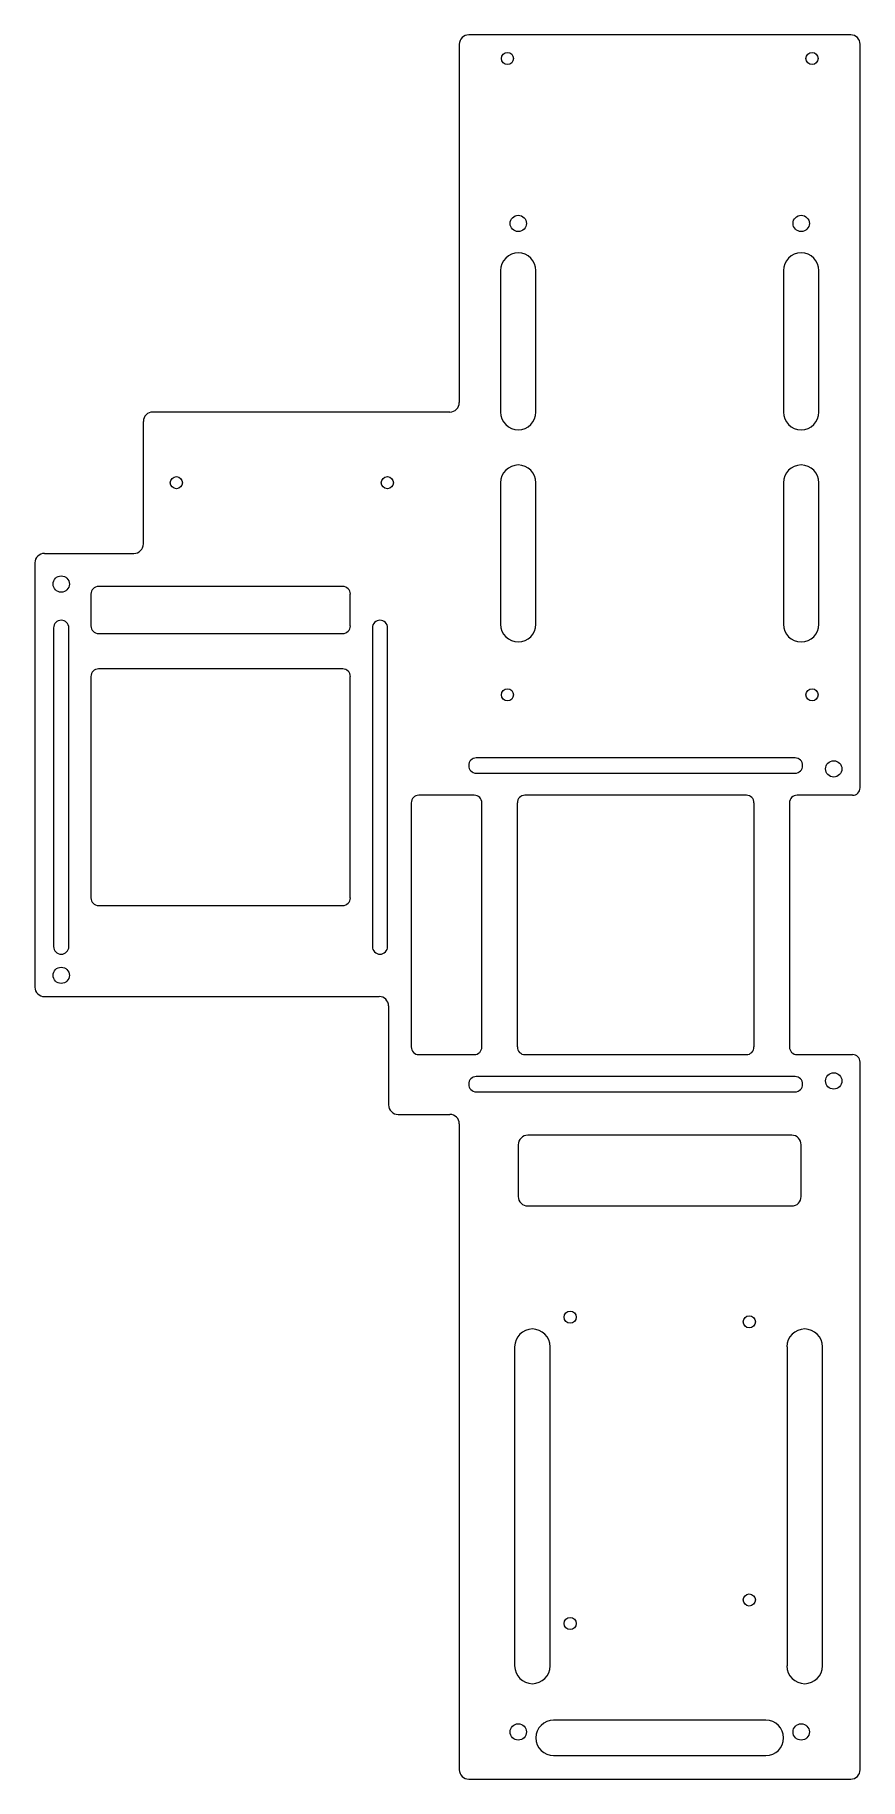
# Model space of a CAD drawing. Header units: inches. Extents: x -10.8 to -2, y -6.9 to 11.6.
import ezdxf

# ---------------------------------------------------------------- set-up
doc = ezdxf.new("R2010")
doc.units = ezdxf.units.IN
doc.header["$MEASUREMENT"] = 0

msp = doc.modelspace()

# ---------------------------------------------------------------- linework, layer by layer
at = {"color": 7, "linetype": 'Continuous', "lineweight": 15}
for p, q in [((-6.279, 11.52), (-6.279, 7.72)), ((-2.129, 11.62), (-6.179, 11.62)), ((-2.029, 3.635), (-2.029, 11.52)), ((-5.842, 9.12), (-5.842, 7.62)), ((-5.467, 7.62), (-5.467, 9.12)), ((-2.842, 9.12), (-2.842, 7.62)), ((-2.467, 7.62), (-2.467, 9.12)), ((-6.379, 7.62), (-9.529, 7.62)), ((-9.629, 6.22), (-9.629, 7.52)), ((-5.842, 6.87), (-5.842, 5.37)), ((-5.467, 5.37), (-5.467, 6.87)), ((-2.842, 6.87), (-2.842, 5.37)), ((-2.467, 5.37), (-2.467, 6.87)), ((-10.679, 6.12), (-9.729, 6.12)), ((-10.779, 6.02), (-10.779, 1.52)), ((-7.515, 5.77), (-10.104, 5.77)), ((-10.185, 5.689), (-10.185, 5.351)), ((-7.435, 5.351), (-7.435, 5.689)), ((-10.581, 5.33), (-10.581, 1.95)), ((-10.419, 1.95), (-10.419, 5.33)), ((-10.104, 5.27), (-7.515, 5.27)), ((-7.201, 5.33), (-7.201, 1.95)), ((-7.039, 1.95), (-7.039, 5.33)), ((-10.185, 4.814), (-10.185, 2.466)), ((-7.515, 4.895), (-10.104, 4.895)), ((-7.435, 2.466), (-7.435, 4.814)), ((-2.719, 3.951), (-6.099, 3.951)), ((-6.099, 3.789), (-2.719, 3.789)), ((-6.12, 3.555), (-6.708, 3.555)), ((-3.235, 3.555), (-5.583, 3.555)), ((-2.11, 3.555), (-2.698, 3.555)), ((-6.789, 3.474), (-6.789, 0.885)), ((-6.039, 0.885), (-6.039, 3.474)), ((-5.664, 3.474), (-5.664, 0.885)), ((-3.154, 0.885), (-3.154, 3.474)), ((-2.779, 3.474), (-2.779, 0.885)), ((-10.104, 2.385), (-7.515, 2.385)), ((-10.679, 1.42), (-7.129, 1.42)), ((-7.029, 1.32), (-7.029, 0.27)), ((-6.708, 0.805), (-6.12, 0.805)), ((-5.583, 0.805), (-3.235, 0.805)), ((-2.698, 0.805), (-2.11, 0.805)), ((-2.719, 0.571), (-6.099, 0.571)), ((-2.029, -6.78), (-2.029, 0.724)), ((-6.099, 0.409), (-2.719, 0.409)), ((-6.929, 0.17), (-6.379, 0.17)), ((-6.279, 0.07), (-6.279, -6.78)), ((-5.654, -0.151), (-5.654, -0.701)), ((-2.754, -0.051), (-5.554, -0.051)), ((-2.654, -0.701), (-2.654, -0.151)), ((-5.554, -0.801), (-2.754, -0.801)), ((-5.692, -2.294), (-5.692, -5.68)), ((-5.317, -5.68), (-5.317, -2.294)), ((-2.804, -2.294), (-2.804, -5.68)), ((-2.429, -5.68), (-2.429, -2.294)), ((-3.029, -6.255), (-5.279, -6.255)), ((-5.279, -6.63), (-3.029, -6.63)), ((-6.179, -6.88), (-2.129, -6.88))]:
    msp.add_line(p, q, dxfattribs=at)
for centre, radius in [((-5.769, 11.37), 0.0642), ((-2.539, 11.37), 0.0642), ((-5.654, 9.62), 0.0865), ((-2.654, 9.62), 0.0865), ((-9.279, 6.87), 0.0642), ((-7.042, 6.87), 0.0642), ((-10.5, 5.795), 0.0865), ((-5.769, 4.62), 0.0642), ((-2.539, 4.62), 0.0642), ((-2.309, 3.835), 0.0865), ((-10.5, 1.645), 0.0865), ((-2.309, 0.525), 0.0865), ((-5.104, -1.98), 0.0642), ((-3.204, -2.03), 0.0642), ((-3.204, -4.98), 0.0642), ((-5.104, -5.23), 0.0642), ((-5.654, -6.38), 0.0865), ((-2.654, -6.38), 0.0865)]:
    msp.add_circle(centre, radius, dxfattribs=at)
for centre, radius, start, end in [((-6.179, 11.52), 0.1, 90, 180), ((-2.129, 11.52), 0.1, 0, 90), ((-5.654, 9.12), 0.188, 0, 180), ((-2.654, 9.12), 0.188, 0, 180), ((-9.529, 7.52), 0.1, 90, 180), ((-6.379, 7.72), 0.1, 270, 0), ((-5.654, 7.62), 0.188, 180, 0), ((-2.654, 7.62), 0.188, 180, 0), ((-5.654, 6.87), 0.188, 0, 180), ((-2.654, 6.87), 0.188, 0, 180), ((-10.679, 6.02), 0.1, 90, 180), ((-9.729, 6.22), 0.1, 270, 0), ((-10.104, 5.689), 0.0807, 90, 180), ((-7.515, 5.689), 0.0807, 0, 90), ((-10.5, 5.33), 0.0807, 0, 180), ((-7.12, 5.33), 0.0807, 0, 180), ((-5.654, 5.37), 0.188, 180, 0), ((-2.654, 5.37), 0.188, 180, 0), ((-10.104, 5.351), 0.0807, 180, 270), ((-7.515, 5.351), 0.0807, 270, 360), ((-10.104, 4.814), 0.0807, 90, 180), ((-7.515, 4.814), 0.0807, 0, 90), ((-6.099, 3.87), 0.0807, 90, 270), ((-2.719, 3.87), 0.0807, 270, 90), ((-6.708, 3.474), 0.0807, 90, 180), ((-6.12, 3.474), 0.0807, 0, 90), ((-5.583, 3.474), 0.0807, 90, 180), ((-3.235, 3.474), 0.0807, 0, 90), ((-2.698, 3.474), 0.0807, 90, 180), ((-2.11, 3.635), 0.0807, 270, 0), ((-10.104, 2.466), 0.0807, 180, 270), ((-7.515, 2.466), 0.0807, 270, 0), ((-10.5, 1.95), 0.0807, 180, 0), ((-7.12, 1.95), 0.0807, 180, 0), ((-10.679, 1.52), 0.1, 180, 270), ((-7.129, 1.32), 0.1, 0, 90), ((-6.708, 0.885), 0.0807, 180, 270), ((-6.12, 0.885), 0.0807, 270, 0), ((-5.583, 0.885), 0.0807, 180, 270), ((-3.235, 0.885), 0.0807, 270, 0), ((-2.698, 0.885), 0.0807, 180, 270), ((-2.11, 0.724), 0.0807, 0, 90), ((-6.099, 0.49), 0.0807, 90, 270), ((-2.719, 0.49), 0.0807, 270, 90), ((-6.929, 0.27), 0.1, 180, 270), ((-6.379, 0.07), 0.1, 0, 90), ((-5.554, -0.151), 0.1, 90, 180), ((-2.754, -0.151), 0.1, 0, 90), ((-5.554, -0.701), 0.1, 180, 270), ((-2.754, -0.701), 0.1, 270, 0), ((-5.504, -2.294), 0.188, 0, 180), ((-2.617, -2.294), 0.188, 0, 180), ((-5.504, -5.68), 0.188, 180, 0), ((-2.617, -5.68), 0.188, 180, 0), ((-5.279, -6.443), 0.188, 90, 270), ((-3.029, -6.443), 0.188, 270, 90), ((-6.179, -6.78), 0.1, 180, 270), ((-2.129, -6.78), 0.1, 270, 0)]:
    msp.add_arc(centre, radius, start, end, dxfattribs=at)

doc.saveas('drawing.dxf')
